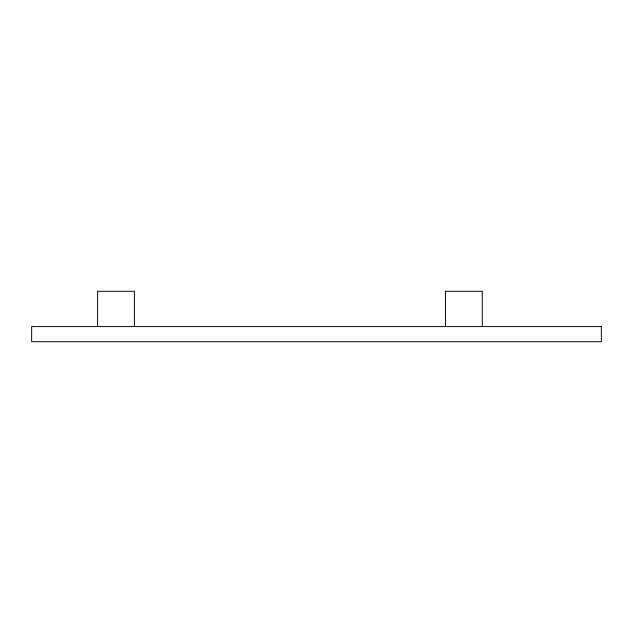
<?xml version="1.0" encoding="UTF-8"?>
<svg xmlns="http://www.w3.org/2000/svg" width="633" height="633" viewBox="0 0 633 633"><rect width="100%" height="100%" fill="white"/><g stroke="black" fill="none" stroke-linecap="round" stroke-linejoin="round"><path stroke-width="0.95" d="M482.275 326.581L482.275 291.291L445.474 291.291L445.474 326.581M134.41 326.581L134.41 291.291L97.601 291.291L97.601 326.581M601.35 326.581L31.65 326.581L31.65 341.709L601.35 341.709L601.35 326.581"/></g></svg>
